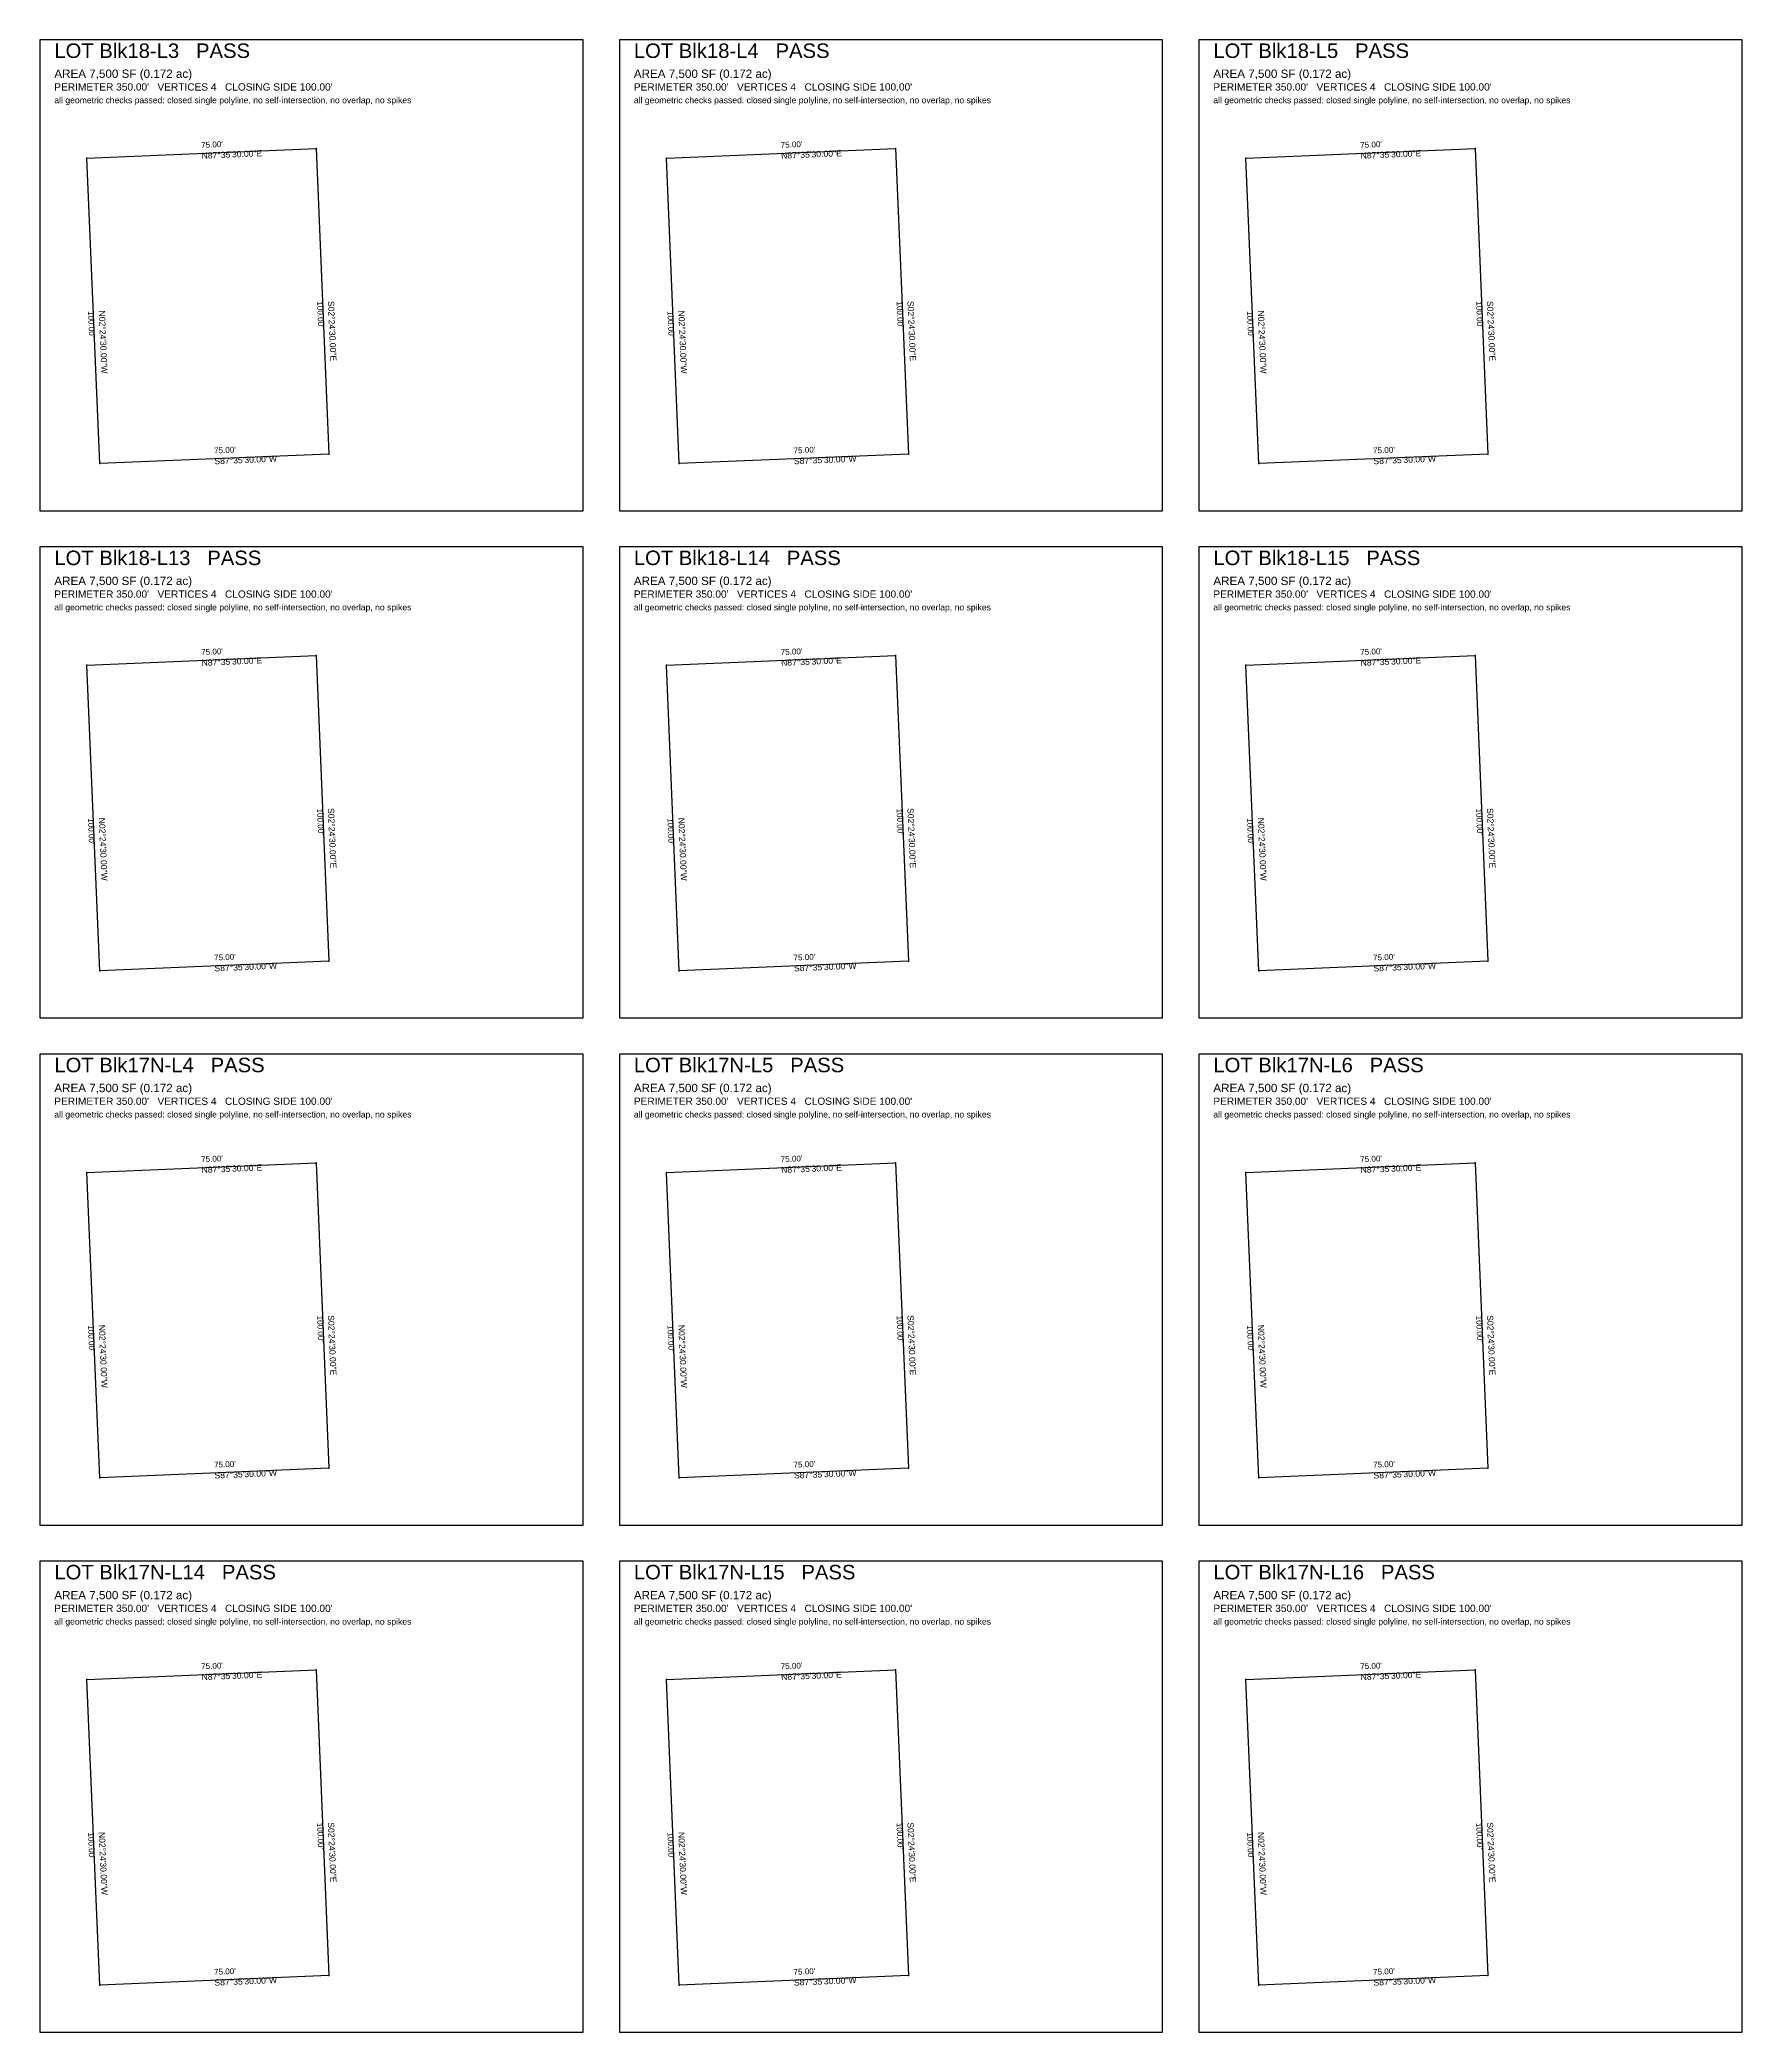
# Model space of a CAD drawing. Extents: x 0 to 3180, y -1680 to 260.
# Drawn here: x 640 to 1580, y -840 to 260 of the extents above; entities that cross this region are included whole.
import ezdxf

# ---------------------------------------------------------------- set-up
doc = ezdxf.new("R2010")
doc.units = 0
doc.linetypes.add('ROT_2.41', pattern=[0])
doc.linetypes.add('ROT_272.41', pattern=[0])
for name, color, linetype in [('LOT_POLYLINE', 4, 'CONTINUOUS'), ('SHEET_FRAME', 8, 'CONTINUOUS'), ('SHEET_LABELS', 7, 'CONTINUOUS')]:
    doc.layers.add(name, color=color, linetype=linetype)
doc.styles.get("Standard").update_dxf_attribs({"font": 'Arial'})

msp = doc.modelspace()

# ---------------------------------------------------------------- linework, layer by layer
at = {"layer": 'LOT_POLYLINE'}
for points in [[(666, 194.6793), (792.5094, 200), (799.6038, 31.3207), (673.0943, 26)], [(986, 194.6793), (1112.5094, 200), (1119.6038, 31.3207), (993.0943, 26)], [(1306, 194.6793), (1432.5094, 200), (1439.6038, 31.3207), (1313.0943, 26)], [(666, -85.3207), (792.5094, -80), (799.6038, -248.6793), (673.0943, -254)], [(986, -85.3207), (1112.5094, -80), (1119.6038, -248.6793), (993.0943, -254)], [(1306, -85.3207), (1432.5094, -80), (1439.6038, -248.6793), (1313.0943, -254)], [(666, -365.3207), (792.5094, -360), (799.6038, -528.6793), (673.0943, -534)], [(986, -365.3207), (1112.5094, -360), (1119.6038, -528.6793), (993.0943, -534)], [(1306, -365.3207), (1432.5094, -360), (1439.6038, -528.6793), (1313.0943, -534)], [(666, -645.3207), (792.5094, -640), (799.6038, -808.6793), (673.0943, -814)], [(986, -645.3207), (1112.5094, -640), (1119.6038, -808.6793), (993.0943, -814)], [(1306, -645.3207), (1432.5094, -640), (1439.6038, -808.6793), (1313.0943, -814)]]:
    msp.add_lwpolyline(points, close=True, dxfattribs=at)
at = {"layer": 'SHEET_FRAME'}
for p, q in [((940, 260), (640, 260)), ((640, 260), (640, 0)), ((940, 0), (940, 260)), ((1260, 260), (960, 260)), ((960, 260), (960, 0)), ((1260, 0), (1260, 260)), ((1580, 260), (1280, 260)), ((1280, 260), (1280, 0)), ((1580, 0), (1580, 260)), ((640, 0), (940, 0)), ((960, 0), (1260, 0)), ((1280, 0), (1580, 0)), ((940, -20), (640, -20)), ((640, -20), (640, -280)), ((940, -280), (940, -20)), ((1260, -20), (960, -20)), ((960, -20), (960, -280)), ((1260, -280), (1260, -20)), ((1580, -20), (1280, -20)), ((1280, -20), (1280, -280)), ((1580, -280), (1580, -20)), ((640, -280), (940, -280)), ((960, -280), (1260, -280)), ((1280, -280), (1580, -280)), ((940, -300), (640, -300)), ((640, -300), (640, -560)), ((940, -560), (940, -300)), ((1260, -300), (960, -300)), ((960, -300), (960, -560)), ((1260, -560), (1260, -300)), ((1580, -300), (1280, -300)), ((1280, -300), (1280, -560)), ((1580, -560), (1580, -300)), ((640, -560), (940, -560)), ((960, -560), (1260, -560)), ((1280, -560), (1580, -560)), ((940, -580), (640, -580)), ((640, -580), (640, -840)), ((940, -840), (940, -580)), ((1260, -580), (960, -580)), ((960, -580), (960, -840)), ((1260, -840), (1260, -580)), ((1580, -580), (1280, -580)), ((1280, -580), (1280, -840)), ((1580, -840), (1580, -580)), ((640, -840), (940, -840)), ((960, -840), (1260, -840)), ((1280, -840), (1580, -840))]:
    msp.add_line(p, q, dxfattribs=at)
at = {"layer": 'SHEET_LABELS'}
for p in [(792.5094, 200), (1112.5094, 200), (1432.5094, 200), (666, 194.6793), (986, 194.6793), (1306, 194.6793), (673.0943, 26), (799.6038, 31.3207), (993.0943, 26), (1119.6038, 31.3207), (1313.0943, 26), (1439.6038, 31.3207), (666, -85.3207), (792.5094, -80), (986, -85.3207), (1112.5094, -80), (1306, -85.3207), (1432.5094, -80), (799.6038, -248.6793), (1119.6038, -248.6793), (1439.6038, -248.6793), (673.0943, -254), (993.0943, -254), (1313.0943, -254), (792.5094, -360), (1112.5094, -360), (1432.5094, -360), (666, -365.3207), (986, -365.3207), (1306, -365.3207), (673.0943, -534), (799.6038, -528.6793), (993.0943, -534), (1119.6038, -528.6793), (1313.0943, -534), (1439.6038, -528.6793), (666, -645.3207), (792.5094, -640), (986, -645.3207), (1112.5094, -640), (1306, -645.3207), (1432.5094, -640), (673.0943, -814), (799.6038, -808.6793), (993.0943, -814), (1119.6038, -808.6793), (1313.0943, -814), (1439.6038, -808.6793)]:
    msp.add_point(p, dxfattribs=at)

# ---------------------------------------------------------------- texts
for s, height, p in [('LOT Blk18-L3   PASS', 8, (648, 250)), ('LOT Blk18-L4   PASS', 8, (968, 250)), ('LOT Blk18-L5   PASS', 8, (1288, 250)), ('AREA 7,500 SF (0.172 ac)', 4.6, (648, 239)), ('AREA 7,500 SF (0.172 ac)', 4.6, (968, 239)), ('AREA 7,500 SF (0.172 ac)', 4.6, (1288, 239)), ("PERIMETER 350.00'   VERTICES 4   CLOSING SIDE 100.00'", 4, (648, 232)), ("PERIMETER 350.00'   VERTICES 4   CLOSING SIDE 100.00'", 4, (968, 232)), ("PERIMETER 350.00'   VERTICES 4   CLOSING SIDE 100.00'", 4, (1288, 232)), ('all geometric checks passed: closed single polyline, no self-intersection, no overlap, no spikes', 3.4, (648, 225)), ('all geometric checks passed: closed single polyline, no self-intersection, no overlap, no spikes', 3.4, (968, 225)), ('all geometric checks passed: closed single polyline, no self-intersection, no overlap, no spikes', 3.4, (1288, 225)), ('LOT Blk18-L13   PASS', 8, (648, -30)), ('LOT Blk18-L14   PASS', 8, (968, -30)), ('LOT Blk18-L15   PASS', 8, (1288, -30)), ('AREA 7,500 SF (0.172 ac)', 4.6, (648, -41)), ("PERIMETER 350.00'   VERTICES 4   CLOSING SIDE 100.00'", 4, (648, -48)), ('AREA 7,500 SF (0.172 ac)', 4.6, (968, -41)), ("PERIMETER 350.00'   VERTICES 4   CLOSING SIDE 100.00'", 4, (968, -48)), ('AREA 7,500 SF (0.172 ac)', 4.6, (1288, -41)), ("PERIMETER 350.00'   VERTICES 4   CLOSING SIDE 100.00'", 4, (1288, -48)), ('all geometric checks passed: closed single polyline, no self-intersection, no overlap, no spikes', 3.4, (648, -55)), ('all geometric checks passed: closed single polyline, no self-intersection, no overlap, no spikes', 3.4, (968, -55)), ('all geometric checks passed: closed single polyline, no self-intersection, no overlap, no spikes', 3.4, (1288, -55)), ('LOT Blk17N-L4   PASS', 8, (648, -310)), ('LOT Blk17N-L5   PASS', 8, (968, -310)), ('LOT Blk17N-L6   PASS', 8, (1288, -310)), ('AREA 7,500 SF (0.172 ac)', 4.6, (648, -321)), ('AREA 7,500 SF (0.172 ac)', 4.6, (968, -321)), ('AREA 7,500 SF (0.172 ac)', 4.6, (1288, -321)), ("PERIMETER 350.00'   VERTICES 4   CLOSING SIDE 100.00'", 4, (648, -328)), ("PERIMETER 350.00'   VERTICES 4   CLOSING SIDE 100.00'", 4, (968, -328)), ("PERIMETER 350.00'   VERTICES 4   CLOSING SIDE 100.00'", 4, (1288, -328)), ('all geometric checks passed: closed single polyline, no self-intersection, no overlap, no spikes', 3.4, (648, -335)), ('all geometric checks passed: closed single polyline, no self-intersection, no overlap, no spikes', 3.4, (968, -335)), ('all geometric checks passed: closed single polyline, no self-intersection, no overlap, no spikes', 3.4, (1288, -335)), ('LOT Blk17N-L14   PASS', 8, (648, -590)), ('LOT Blk17N-L15   PASS', 8, (968, -590)), ('LOT Blk17N-L16   PASS', 8, (1288, -590)), ('AREA 7,500 SF (0.172 ac)', 4.6, (648, -601)), ("PERIMETER 350.00'   VERTICES 4   CLOSING SIDE 100.00'", 4, (648, -608)), ('AREA 7,500 SF (0.172 ac)', 4.6, (968, -601)), ("PERIMETER 350.00'   VERTICES 4   CLOSING SIDE 100.00'", 4, (968, -608)), ('AREA 7,500 SF (0.172 ac)', 4.6, (1288, -601)), ("PERIMETER 350.00'   VERTICES 4   CLOSING SIDE 100.00'", 4, (1288, -608)), ('all geometric checks passed: closed single polyline, no self-intersection, no overlap, no spikes', 3.4, (648, -615)), ('all geometric checks passed: closed single polyline, no self-intersection, no overlap, no spikes', 3.4, (968, -615)), ('all geometric checks passed: closed single polyline, no self-intersection, no overlap, no spikes', 3.4, (1288, -615))]:
    msp.add_text(s, height=height, dxfattribs=at).set_placement(p)
at = {"layer": 'SHEET_LABELS', "linetype": 'ROT_2.41'}
for s, height, p in [("75.00'", 3.2, (729.1287, 200.337)), ('N87%%d35\'30.00"E', 3.4, (729.3808, 194.3423)), ("75.00'", 3.2, (1049.1287, 200.337)), ('N87%%d35\'30.00"E', 3.4, (1049.3808, 194.3423)), ("75.00'", 3.2, (1369.1287, 200.337)), ('N87%%d35\'30.00"E', 3.4, (1369.3808, 194.3423)), ("75.00'", 3.2, (736.223, 31.6577)), ("75.00'", 3.2, (1056.223, 31.6577)), ("75.00'", 3.2, (1376.223, 31.6577)), ('S87%%d35\'30.00"W', 3.4, (736.4751, 25.663)), ('S87%%d35\'30.00"W', 3.4, (1056.4751, 25.663)), ('S87%%d35\'30.00"W', 3.4, (1376.4751, 25.663)), ("75.00'", 3.2, (729.1287, -79.663)), ("75.00'", 3.2, (1049.1287, -79.663)), ("75.00'", 3.2, (1369.1287, -79.663)), ('N87%%d35\'30.00"E', 3.4, (729.3808, -85.6577)), ('N87%%d35\'30.00"E', 3.4, (1049.3808, -85.6577)), ('N87%%d35\'30.00"E', 3.4, (1369.3808, -85.6577)), ("75.00'", 3.2, (736.223, -248.3423)), ('S87%%d35\'30.00"W', 3.4, (736.4751, -254.337)), ("75.00'", 3.2, (1056.223, -248.3423)), ('S87%%d35\'30.00"W', 3.4, (1056.4751, -254.337)), ("75.00'", 3.2, (1376.223, -248.3423)), ('S87%%d35\'30.00"W', 3.4, (1376.4751, -254.337)), ("75.00'", 3.2, (729.1287, -359.663)), ('N87%%d35\'30.00"E', 3.4, (729.3808, -365.6577)), ("75.00'", 3.2, (1049.1287, -359.663)), ('N87%%d35\'30.00"E', 3.4, (1049.3808, -365.6577)), ("75.00'", 3.2, (1369.1287, -359.663)), ('N87%%d35\'30.00"E', 3.4, (1369.3808, -365.6577)), ("75.00'", 3.2, (736.223, -528.3423)), ("75.00'", 3.2, (1056.223, -528.3423)), ("75.00'", 3.2, (1376.223, -528.3423)), ('S87%%d35\'30.00"W', 3.4, (736.4751, -534.337)), ('S87%%d35\'30.00"W', 3.4, (1056.4751, -534.337)), ('S87%%d35\'30.00"W', 3.4, (1376.4751, -534.337)), ("75.00'", 3.2, (729.1287, -639.663)), ("75.00'", 3.2, (1049.1287, -639.663)), ("75.00'", 3.2, (1369.1287, -639.663)), ('N87%%d35\'30.00"E', 3.4, (729.3808, -645.6577)), ('N87%%d35\'30.00"E', 3.4, (1049.3808, -645.6577)), ('N87%%d35\'30.00"E', 3.4, (1369.3808, -645.6577)), ("75.00'", 3.2, (736.223, -808.3423)), ('S87%%d35\'30.00"W', 3.4, (736.4751, -814.337)), ("75.00'", 3.2, (1056.223, -808.3423)), ('S87%%d35\'30.00"W', 3.4, (1056.4751, -814.337)), ("75.00'", 3.2, (1376.223, -808.3423)), ('S87%%d35\'30.00"W', 3.4, (1376.4751, -814.337))]:
    msp.add_text(s, height=height, rotation=2.41, dxfattribs=at).set_placement(p)
at = {"layer": 'SHEET_LABELS', "linetype": 'ROT_272.41'}
for s, height, p in [('N02%%d24\'30.00"W', 3.4, (672.5445, 110.4657)), ("100.00'", 3.2, (793.0593, 115.5343)), ('S02%%d24\'30.00"E', 3.4, (799.054, 115.7864)), ('N02%%d24\'30.00"W', 3.4, (992.5445, 110.4657)), ("100.00'", 3.2, (1113.0593, 115.5343)), ('S02%%d24\'30.00"E', 3.4, (1119.054, 115.7864)), ('N02%%d24\'30.00"W', 3.4, (1312.5445, 110.4657)), ("100.00'", 3.2, (1433.0593, 115.5343)), ('S02%%d24\'30.00"E', 3.4, (1439.054, 115.7864)), ("100.00'", 3.2, (666.5498, 110.2136)), ("100.00'", 3.2, (986.5498, 110.2136)), ("100.00'", 3.2, (1306.5498, 110.2136)), ("100.00'", 3.2, (793.0593, -164.4657)), ('S02%%d24\'30.00"E', 3.4, (799.054, -164.2136)), ("100.00'", 3.2, (1113.0593, -164.4657)), ('S02%%d24\'30.00"E', 3.4, (1119.054, -164.2136)), ("100.00'", 3.2, (1433.0593, -164.4657)), ('S02%%d24\'30.00"E', 3.4, (1439.054, -164.2136)), ("100.00'", 3.2, (666.5498, -169.7864)), ('N02%%d24\'30.00"W', 3.4, (672.5445, -169.5343)), ("100.00'", 3.2, (986.5498, -169.7864)), ('N02%%d24\'30.00"W', 3.4, (992.5445, -169.5343)), ("100.00'", 3.2, (1306.5498, -169.7864)), ('N02%%d24\'30.00"W', 3.4, (1312.5445, -169.5343)), ("100.00'", 3.2, (666.5498, -449.7864)), ('N02%%d24\'30.00"W', 3.4, (672.5445, -449.5343)), ("100.00'", 3.2, (793.0593, -444.4657)), ('S02%%d24\'30.00"E', 3.4, (799.054, -444.2136)), ("100.00'", 3.2, (986.5498, -449.7864)), ('N02%%d24\'30.00"W', 3.4, (992.5445, -449.5343)), ("100.00'", 3.2, (1113.0593, -444.4657)), ('S02%%d24\'30.00"E', 3.4, (1119.054, -444.2136)), ("100.00'", 3.2, (1306.5498, -449.7864)), ('N02%%d24\'30.00"W', 3.4, (1312.5445, -449.5343)), ("100.00'", 3.2, (1433.0593, -444.4657)), ('S02%%d24\'30.00"E', 3.4, (1439.054, -444.2136)), ("100.00'", 3.2, (793.0593, -724.4657)), ('S02%%d24\'30.00"E', 3.4, (799.054, -724.2136)), ("100.00'", 3.2, (1113.0593, -724.4657)), ('S02%%d24\'30.00"E', 3.4, (1119.054, -724.2136)), ("100.00'", 3.2, (1433.0593, -724.4657)), ('S02%%d24\'30.00"E', 3.4, (1439.054, -724.2136)), ("100.00'", 3.2, (666.5498, -729.7864)), ('N02%%d24\'30.00"W', 3.4, (672.5445, -729.5343)), ("100.00'", 3.2, (986.5498, -729.7864)), ('N02%%d24\'30.00"W', 3.4, (992.5445, -729.5343)), ("100.00'", 3.2, (1306.5498, -729.7864)), ('N02%%d24\'30.00"W', 3.4, (1312.5445, -729.5343))]:
    msp.add_text(s, height=height, rotation=272.41, dxfattribs=at).set_placement(p)

doc.saveas('drawing.dxf')
